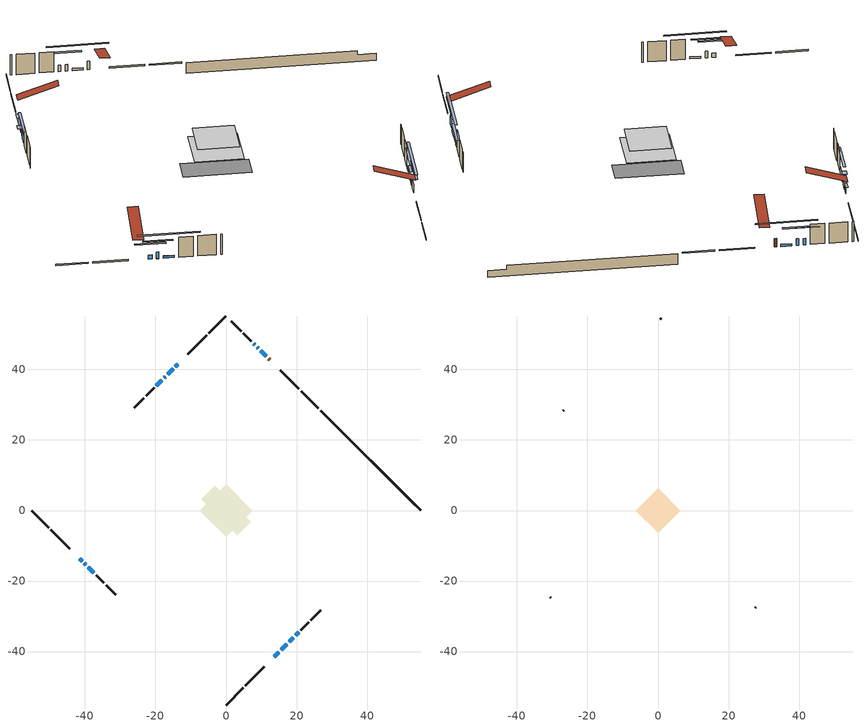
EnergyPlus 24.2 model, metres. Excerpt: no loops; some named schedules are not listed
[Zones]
conditioned space
 floor adiabatic (AdiabaticFloorConstruction): -7.39,0 0,7.39 7.39,0 0,-7.39 z3.35
 floor foundation (Slab1 construction): -7.07,3.23 -3.23,7.07 7.07,-3.23 3.23,-7.07 z-1.65
 wall outside (RimJoist1 construction): 0,-55.16 4.85,-50.31 / -55.16,0 -50.31,-4.85 / 0,55.16 -4.85,50.31 / 26.2,28.96 21.35,33.81 z0.91:1.21
 wall outside (RimJoist2 construction): 5.51,-49.65 10.81,-44.34 / -49.65,-5.51 -44.34,-10.81 / -5.51,49.65 -10.81,44.34 / 20.69,34.46 15.39,39.77 z0.91:1.21
 wall outside (AdiabaticWallConstruction 1): 12.46,42.7 12.14,43.02 z0.91:2.94
 wall outside (AdiabaticWallConstruction): -13.74,41.42 -14.34,40.82 / 17.93,-37.23 19.12,-36.04 z0.91:2.21; 13.74,-41.42 15,-40.16 z0.91:2.94; -41.42,-13.74 -40.82,-14.34 z0.91:1.93; -40.17,-14.99 -39.79,-15.37 / 9.21,45.95 8.83,46.32 z0.91:2.51; 11.48,43.67 9.87,45.29 / 15.66,-39.5 17.27,-37.88 / -39.13,-16.03 -37.51,-17.64 / 19.77,-35.39 20.58,-34.58 z0.91:1.44; -14.99,40.17 -16.54,38.62 z0.91:2.23; -17.19,37.96 -17.57,37.58 z0.91:2.44; 8.18,46.98 7.8,47.36 z0.91:2.46; -18.23,36.93 -19.76,35.4 z0.91:2.54
 wall outside (Wall1 construction): 21.24,-33.92 23.44,-31.72 / -36.86,-18.3 -34.66,-20.5 / -20.41,34.75 -22.61,32.55 / 7.14,48.01 4.94,50.21 z0.91:5.79
 wall outside (Wall2 construction): 24.09,-31.06 26.87,-28.29 / -34,-21.16 -31.23,-23.93 / -23.27,31.89 -26.04,29.12 / 4.29,50.87 1.51,53.64 z0.91:5.79
 wall foundation (FoundationWall1 construction): 26.86,28.3,-1.65 26.86,28.3,0.91 52.33,2.83,0.91 52.33,2.83,0 55.16,0,0 55.16,0,-1.65
 window (WindowConstruction): -13.74,41.41 -14.34,40.82 z0.91:2.21
 window (WindowConstruction 7): 13.74,-41.41 15,-40.16 z0.91:2.94
 window (WindowConstruction 8): -41.41,-13.74 -40.82,-14.34 z0.91:1.92
 window (WindowConstruction 9): -40.16,-14.99 -39.79,-15.37 z0.91:2.51
 window (WindowConstruction 11): 11.48,43.67 9.87,45.29 z0.91:1.44
 window (WindowConstruction 12): 15.66,-39.5 17.27,-37.89 z0.91:1.44
 window (WindowConstruction 13): -39.13,-16.03 -37.51,-17.64 z0.91:1.44
 window (WindowConstruction 1): -14.99,40.16 -16.54,38.62 z0.91:2.23
 window (WindowConstruction 2): 17.93,-37.23 19.12,-36.04 z0.91:2.21
 window (WindowConstruction 10): -17.2,37.96 -17.57,37.59 z0.91:2.43
 window (WindowConstruction 3): 9.21,45.95 8.83,46.32 z0.91:2.51
 window (WindowConstruction 4): 8.18,46.98 7.8,47.36 z0.91:2.46
 window (WindowConstruction 5): -18.23,36.93 -19.76,35.4 z0.91:2.53
 window (WindowConstruction 6): 19.77,-35.39 20.58,-34.58 z0.91:1.44
 door (Door): 12.46,42.7 12.14,43.02 z0.91:2.94
 ceiling adiabatic (AdiabaticFloorConstruction): 0,-7.39 7.39,0 0,7.39 -7.39,0 z3.35
attic - vented
 floor to conditioned space (Floor1 construction Reversed): -6.3,0 0,6.3 6.3,0 0,-6.3 z5.79
 wall outside (Wall3 construction): 27.52,-27.64 27.72,-27.43 / -30.57,-24.59 -30.37,-24.79 / -26.7,28.46 -26.9,28.26 / 0.86,54.3 0.66,54.5 z0.91:5.79
 roof outside (Roof1 construction): 13.09,-42.07,5.79 6.95,-35.94,8.68 5.34,-37.55,8.68 11.47,-43.69,5.79; -42.07,-13.09,5.79 -35.94,-6.95,8.68 -37.55,-5.34,8.68 -43.69,-11.47,5.79; -13.09,42.07,5.79 -6.95,35.94,8.68 -5.34,37.55,8.68 -11.47,43.69,5.79; 13.12,42.04,5.79 6.98,35.91,8.68 8.6,34.29,8.68 14.73,40.43,5.79
shading: -14.66,40.5 -13.42,41.74 -13.74,42.07 -14.99,40.82 z2.67; 17.05,-38.11 11.69,-43.46 12.02,-43.79 17.37,-38.43 z5.84; -38.77,-16.39 -43.46,-11.69 -43.79,-12.02 -39.1,-16.71 z4.82; -37.74,-17.42 -42.21,-12.94 -42.54,-13.27 -38.06,-17.75 z5.41; 6.01,49.15 15.34,39.81 15.67,40.14 6.33,49.48 z6.9; 21.13,-34.03 11.8,-43.36 12.12,-43.69 21.46,-34.35 z6.9; -33.65,-21.5 -42.99,-12.17 -43.32,-12.49 -33.98,-21.83 z6.9; -16.86,38.29 -14.67,40.49 -14.99,40.82 -17.19,38.62 z2.69; 19.44,-35.72 17.6,-37.55 17.93,-37.88 19.77,-36.04 z2.67; -17.9,37.26 -16.87,38.29 -17.51,38.93 -18.54,37.9 z2.89; 6.78,48.37 11.26,43.9 11.59,44.22 7.11,48.7 z5.41; 5.75,49.41 10.23,44.93 10.55,45.26 6.08,49.73 z5.36; -21.81,33.35 -16.18,38.98 -16.51,39.3 -22.13,33.68 z5.43; 22.63,-32.53 17.72,-37.44 18.05,-37.76 22.96,-32.85 z4.34
[Building]
Building 1: Terrain=Suburbs
[Site:Location]
Montreal Intl AP_QC: Latitude {deg}=45.47; Longitude {deg}=-73.74; Time Zone {hr}=-5; Elevation {m}=36; Keep Site Location Information=Yes
[Site:GroundTemperature:Shallow]
2.07863, -0.316383, -0.508184, 0.628371, 5.19101, 9.73239, 13.6695, 16.1636, 16.3755, 14.347, 10.5102, 6.10817
[Site:WaterMainsTemperature]
Calculation Method=Schedule; Temperature Schedule=mains temperature schedule
[Material] Roughness=Rough; Thermal Absorptance=0.9
Name | Thickness {m} | Conductivity {W/m-K} | Density {kg/m3} | Specific Heat {J/kg-K} | Solar Absorptance | Visible Absorptance
asphalt or fiberglass shingles | 0.00635 | 0.162714 | 1121.4 | 1465.45 | 0.4 | 0.4
ceiling loosefill ins | 0.254 | 0.0480833 | 16.02 | 1046.75 | 0.7 | 0.7
ceiling stud and cavity | 0.1397 | 0.0932282 | 65.682 | 1177.47 | 0.7 | 0.7
concrete 4.0 in. | 0.1016 | 1.803125 | 2242.8 | 837.4 | 0.7 | 0.7
concrete 8.0 in. | 0.2032 | 1.803125 | 2242.8 | 837.4 | 0.7 | 0.7
door material | 0.04445 | 0.0451087 | 512.64 | 1214.23 | 0.7 | 0.7
exterior vertical ins | 0.0460229 | 0.029427 | 32.04 | 1214.23 | 0.7 | 0.7
floor covering | 0.0127 | 0.0433444 | 54.468 | 1339.84 | 0.6 | 0.6
floor rigid ins; wall rigid ins 1 | 0.512978 | 0.029427 | 32.04 | 1214.23 | 0.7 | 0.7
floor stud and cavity | 0.1397 | 1.75129 | 37.0049 | 1207.88 | 0.7 | 0.7
furniture material conditioned space 1 | 0.1524 | 0.115458 | 640.8 | 1214.23 | 0.6 | 0.6
gypsum board | 0.0127 | 0.160291 | 801 | 837.4 | 0.6 | 0.6
gypsum board 1 | 0.0127 | 0.160291 | 801 | 837.4 | 0.7 | 0.7
osb sheathing 0.5 in. | 0.0127 | 0.115458 | 512.64 | 1214.23 | 0.7 | 0.7
osb sheathing 0.75 in. | 0.01905 | 0.115458 | 512.64 | 1214.23 | 0.7 | 0.7
osb sheathing 2.0 in. | 0.0508 | 0.115458 | 512.64 | 1214.23 | 0.7 | 0.7
rim joist rigid ins; wall rigid ins | 0.051816 | 0.029427 | 32.04 | 1214.23 | 0.7 | 0.7
rim joist stud and cavity | 0.0508 | 0.0346513 | 125.044 | 1163.47 | 0.6 | 0.6
rim joist stud and cavity 1 | 0.0508 | 0.0344445 | 125.044 | 1163.47 | 0.6 | 0.6
slab rigid ins | 0.0224348 | 0.029427 | 32.04 | 1214.23 | 0.7 | 0.7
wall stud and cavity | 0.1397 | 0.170256 | 139.0536 | 1170.24 | 0.7 | 0.7
wall stud and cavity 1 | 0.1397 | 0.165635 | 139.0536 | 1170.24 | 0.7 | 0.7
wall stud and cavity 2 | 0.0889 | 6.1454 | 50.32683 | 1063.81 | 0.6 | 0.6
wall stud and cavity 3 | 0.0889 | 0.380278 | 52.3479 | 1209.89 | 0.7 | 0.7
wall stud and cavity 4 | 0.0889 | 0.391764 | 83.0341 | 1211.67 | 0.7 | 0.7
wood siding | 0.0254 | 0.102417 | 544.68 | 1172.36 | 0.4 | 0.4
wood siding 1 | 0.00254 | 0.102417 | 544.68 | 1172.36 | 0.4 | 0.4
wood siding 2; wood siding 3; wood siding 4 | 0.0254 | 0.102417 | 544.68 | 1172.36 | 0.7 | 0.7
[WindowMaterial:SimpleGlazingSystem]
Name | U-Factor {W/m2-K} | Solar Heat Gain Coefficient
WindowMaterial | 2.95597 | 0.57
WindowMaterial 1 | 2.9077 | 0.64
WindowMaterial 2 | 2.99571 | 0.52
WindowMaterial 3 | 2.99685 | 0.52
WindowMaterial 4 | 2.89748 | 0.65
WindowMaterial 5 | 3.00253 | 0.5
WindowMaterial 6 | 2.89578 | 0.66
WindowMaterial 7 | 2.96619 | 0.55
WindowMaterial 8 | 2.71749 | 0.41
WindowMaterial 9 | 2.66866 | 0.5
[Construction]
AdiabaticFloorConstruction: floor stud and cavity, floor rigid ins, osb sheathing 0.75 in., floor covering
AdiabaticWallConstruction: wood siding 3, wall rigid ins 1, wall stud and cavity 3, gypsum board
AdiabaticWallConstruction 1: wood siding 4, wall rigid ins 1, wall stud and cavity 3, gypsum board
Door: door material
Floor1 construction Reversed: gypsum board, ceiling stud and cavity, ceiling loosefill ins
FoundationWall1 construction: concrete 8.0 in., gypsum board 1
furniture construction conditioned space 1: furniture material conditioned space 1
PartitionWallConstruction: gypsum board, wall stud and cavity 4, gypsum board
RimJoist1 construction: wood siding 2, rim joist rigid ins, osb sheathing 2.0 in., rim joist stud and cavity
RimJoist2 construction: wood siding 2, rim joist rigid ins, osb sheathing 2.0 in., rim joist stud and cavity 1
Roof1 construction: asphalt or fiberglass shingles
Slab1 construction: slab rigid ins, concrete 4.0 in.
Wall1 construction: wood siding, wall rigid ins, osb sheathing 0.5 in., wall stud and cavity, gypsum board
Wall2 construction: wood siding, wall rigid ins, osb sheathing 0.5 in., wall stud and cavity 1, gypsum board
Wall3 construction: wood siding 1, wall stud and cavity 2
WindowConstruction; WindowConstruction 2: WindowMaterial
WindowConstruction 1: WindowMaterial 1
WindowConstruction 10: WindowMaterial 8
WindowConstruction 11; WindowConstruction 12; WindowConstruction 13: WindowMaterial 9
WindowConstruction 3; WindowConstruction 9: WindowMaterial 2
WindowConstruction 4: WindowMaterial 3
WindowConstruction 5: WindowMaterial 4
WindowConstruction 6: WindowMaterial 5
WindowConstruction 7: WindowMaterial 6
WindowConstruction 8: WindowMaterial 7
[Zone] Multiplier=1; Part of Total Floor Area=Yes
Name | Volume {m3}
attic - vented | 37.2185
conditioned space | 495.6
[Space]
Name | Zone | Volume {m3}
attic - vented 1 | attic - vented | 37.2185
conditioned space 1 | conditioned space | 495.6
[ZoneInfiltration:EffectiveLeakageArea]
infil attic - vented 1: Zone or Space=attic - vented 1; Schedule=Always On Discrete; Effective Air Leakage Area {cm2}=3172; Stack Coefficient=0.000540172; Wind Coefficient=1.57031e-05
[ZoneMixing]
whole house fan mix: Zone or Space=attic - vented; Schedule=Always On Continuous; Design Flow Rate Calculation Method=Flow/Zone; Design Flow Rate {m3/s}=0; Source Zone or Space=conditioned space
[SurfaceProperty:ExposedFoundationPerimeter]
Slab1: Exposed Perimeter Calculation Method=TotalExposedPerimeter; Total Exposed Perimeter {m}=40.021
[InternalMass] Zone or ZoneList=conditioned space; Space or SpaceList=conditioned space 1
Name | Construction | Surface Area {m2}
furniture mass conditioned space 1 | furniture construction conditioned space 1 | 75.36
partition wall mass | PartitionWallConstruction | 188.4
[Lights]
interior lighting: Zone or ZoneList or Space or SpaceList=conditioned space 1; Schedule=interior lighting schedule; Design Level Calculation Method=LightingLevel; Lighting Level {W}=343.2; Return Air Fraction=0; Fraction Radiant=0.6; Fraction Visible=0.2; Fraction Replaceable=1
[People]
occupants: Zone or ZoneList or Space or SpaceList=conditioned space 1; Number of People Schedule=occupants schedule; Number of People Calculation Method=People; Number of People=3; Fraction Radiant=0.314171; Sensible Heat Fraction=0.56303; Activity Level Schedule=occupants activity schedule; Carbon Dioxide Generation Rate {m3/s-W}=0; Enable ASHRAE 55 Comfort Warnings=No; Mean Radiant Temperature Calculation Type=EnclosureAveraged
[ElectricEquipment] Zone or ZoneList or Space or SpaceList=conditioned space 1; Design Level Calculation Method=EquipmentLevel
Name | Schedule | Design Level {W} | Fraction Latent | Fraction Radiant | Fraction Lost
clothes dryer | clothes dryer schedule | 140.772 | 0.015 | 0.081 | 0.85
clothes washer | clothes washer schedule | 32.1985 | 0.03 | 0.162 | 0.7
cooking range | cooking range schedule | 215.147 | 0.08 | 0.432 | 0.2
dishwasher | dishwasher schedule | 66.8632 | 0.3 | 0.18 | 0.4
fridge | fridge schedule | 72.9452 | 0 | 0.6 | 0
mech vent bath fan 0 | mech vent bath fan 0 schedule | 50.2 | 0 | 0 | 1
mech vent bath fan 1 | mech vent bath fan 1 schedule | 50.2 | 0 | 0 | 1
mech vent house fan | mech vent house fan schedule | 0 | 0 | 0 | 1
mech vent house fan cfis | mech vent house fan cfis schedule | 0 | 0 | 0 | 0
mech vent range fan 0 | mech vent range fan 0 schedule | 57 | 0 | 0 | 1
misc plug loads | misc plug loads schedule | 494.7 | 0.045 | 0.513 | 0.1
whole house fan | Always On Discrete | 0 | 0 | 0 | 1
[OtherEquipment] Zone or ZoneList or Space or SpaceList=conditioned space 1; Design Level Calculation Method=EquipmentLevel
Name | Fuel Type | Schedule | Design Level {W} | Fraction Latent | Fraction Radiant | Fraction Lost
clothes dryer 1 | Electricity | clothes dryer schedule | 0 | 0.015 | 0.081 | 0.85
cooking range 1 | Electricity | cooking range schedule | 0 | 0.08 | 0.432 | 0.2
general water use latent | None | general water use schedule | 62.594 | 1 | 0 | 0
general water use sensible | None | general water use schedule | -61.6891 | 0 | 0.6 | 0
mech vent house fan latent load | None | Always On Discrete | 0 | 1 | 0 | 0
mech vent house fan sensible load | None | Always On Discrete | 0 | 0 | 0 | 0
water heater energy adjustment1 | Electricity | Always On Discrete | 0.01 | 0 | 0 | 1
[ZoneInfiltration:DesignFlowRate] Zone or ZoneList or Space or SpaceList=conditioned space 1; Schedule=Always On Discrete; Design Flow Rate Calculation Method=Flow/Zone; Design Flow Rate {m3/s}=0
infil flow; natural vent flow; whole house fan flow
[Foundation:Kiva]
Foundation Kiva 1: Initial Indoor Air Temperature {C}=18; Wall Height Above Grade {m}=0.910011; Wall Depth Below Slab {m}=0.2032; Custom Block Material Name 1=exterior vertical ins; Custom Block Depth 1 {m}=2.56002; Custom Block X Position 1 {m}=0.2159; Custom Block Z Position 1 {m}=0
[Foundation:Kiva:Settings]
Soil Conductivity {W/m-K}=0.849921; Soil Density {kg/m3}=1842.3; Soil Specific Heat {J/kg-K}=418.7; Ground Solar Absorptivity=0.9; Ground Thermal Absorptivity=0.9; Ground Surface Roughness {m}=0.03; Far-Field Width {m}=40; Deep-Ground Boundary Condition=ZeroFlux; Deep-Ground Depth {m}=40; Minimum Cell Dimension {m}=0.2; Maximum Cell Growth Coefficient=3; Simulation Timestep=Timestep
[Exterior:Lights]
exterior lighting: Schedule=exterior lighting schedule; Design Level {W}=75.6
[Schedule:Constant]
Name | Hourly Value
Always On Continuous; mech vent house fan schedule; mech vent house fan cfis schedule; Always On Discrete | 1
occupants activity schedule | 117.228
fridge schedule | 0
[Schedule:Week:Daily]
interior lighting schedule Week Rule - Jan1-Jan27: interior lighting schedule day, interior lighting schedule day, interior lighting schedule day, interior lighting schedule day, interior lighting schedule day, interior lighting schedule day, interior lighting schedule day, interior lighting schedule default day, interior lighting schedule default day, interior lighting schedule default day, interior lighting schedule default day, interior lighting schedule default day
interior lighting schedule Week Rule - Jan28-Feb3: interior lighting schedule day, interior lighting schedule day, interior lighting schedule day, interior lighting schedule day, interior lighting schedule day 1, interior lighting schedule day 1, interior lighting schedule day 1, interior lighting schedule default day, interior lighting schedule default day, interior lighting schedule default day, interior lighting schedule default day, interior lighting schedule default day
interior lighting schedule Week Rule - Feb4-Feb24: interior lighting schedule day 1, interior lighting schedule day 1, interior lighting schedule day 1, interior lighting schedule day 1, interior lighting schedule day 1, interior lighting schedule day 1, interior lighting schedule day 1, interior lighting schedule default day, interior lighting schedule default day, interior lighting schedule default day, interior lighting schedule default day, interior lighting schedule default day
interior lighting schedule Week Rule - Feb25-Mar3: interior lighting schedule day 1, interior lighting schedule day 1, interior lighting schedule day 1, interior lighting schedule day 1, interior lighting schedule day 2, interior lighting schedule day 2, interior lighting schedule day 2, interior lighting schedule default day, interior lighting schedule default day, interior lighting schedule default day, interior lighting schedule default day, interior lighting schedule default day
interior lighting schedule Week Rule - Mar4-Mar31: interior lighting schedule day 2, interior lighting schedule day 2, interior lighting schedule day 2, interior lighting schedule day 2, interior lighting schedule day 2, interior lighting schedule day 2, interior lighting schedule day 2, interior lighting schedule default day, interior lighting schedule default day, interior lighting schedule default day, interior lighting schedule default day, interior lighting schedule default day
interior lighting schedule Week Rule - Apr1-Apr28: interior lighting schedule day 3, interior lighting schedule day 3, interior lighting schedule day 3, interior lighting schedule day 3, interior lighting schedule day 3, interior lighting schedule day 3, interior lighting schedule day 3, interior lighting schedule default day, interior lighting schedule default day, interior lighting schedule default day, interior lighting schedule default day, interior lighting schedule default day
interior lighting schedule Week Rule - Apr29-May5: interior lighting schedule day 3, interior lighting schedule day 3, interior lighting schedule day 4, interior lighting schedule day 4, interior lighting schedule day 4, interior lighting schedule day 4, interior lighting schedule day 4, interior lighting schedule default day, interior lighting schedule default day, interior lighting schedule default day, interior lighting schedule default day, interior lighting schedule default day
interior lighting schedule Week Rule - May6-May26: interior lighting schedule day 4, interior lighting schedule day 4, interior lighting schedule day 4, interior lighting schedule day 4, interior lighting schedule day 4, interior lighting schedule day 4, interior lighting schedule day 4, interior lighting schedule default day, interior lighting schedule default day, interior lighting schedule default day, interior lighting schedule default day, interior lighting schedule default day
interior lighting schedule Week Rule - May27-Jun2: interior lighting schedule day 4, interior lighting schedule day 4, interior lighting schedule day 4, interior lighting schedule day 4, interior lighting schedule day 4, interior lighting schedule day 5, interior lighting schedule day 5, interior lighting schedule default day, interior lighting schedule default day, interior lighting schedule default day, interior lighting schedule default day, interior lighting schedule default day
interior lighting schedule Week Rule - Jun3-Jun30: interior lighting schedule day 5, interior lighting schedule day 5, interior lighting schedule day 5, interior lighting schedule day 5, interior lighting schedule day 5, interior lighting schedule day 5, interior lighting schedule day 5, interior lighting schedule default day, interior lighting schedule default day, interior lighting schedule default day, interior lighting schedule default day, interior lighting schedule default day
interior lighting schedule Week Rule - Jul1-Jul28: interior lighting schedule day 6, interior lighting schedule day 6, interior lighting schedule day 6, interior lighting schedule day 6, interior lighting schedule day 6, interior lighting schedule day 6, interior lighting schedule day 6, interior lighting schedule default day, interior lighting schedule default day, interior lighting schedule default day, interior lighting schedule default day, interior lighting schedule default day
interior lighting schedule Week Rule - Jul29-Aug4: interior lighting schedule day 6, interior lighting schedule day 6, interior lighting schedule day 6, interior lighting schedule day 7, interior lighting schedule day 7, interior lighting schedule day 7, interior lighting schedule day 7, interior lighting schedule default day, interior lighting schedule default day, interior lighting schedule default day, interior lighting schedule default day, interior lighting schedule default day
interior lighting schedule Week Rule - Aug5-Aug25: interior lighting schedule day 7, interior lighting schedule day 7, interior lighting schedule day 7, interior lighting schedule day 7, interior lighting schedule day 7, interior lighting schedule day 7, interior lighting schedule day 7, interior lighting schedule default day, interior lighting schedule default day, interior lighting schedule default day, interior lighting schedule default day, interior lighting schedule default day
interior lighting schedule Week Rule - Aug26-Sep1: interior lighting schedule day 7, interior lighting schedule day 7, interior lighting schedule day 7, interior lighting schedule day 7, interior lighting schedule day 7, interior lighting schedule day 7, interior lighting schedule day 8, interior lighting schedule default day, interior lighting schedule default day, interior lighting schedule default day, interior lighting schedule default day, interior lighting schedule default day
interior lighting schedule Week Rule - Sep2-Sep29: interior lighting schedule day 8, interior lighting schedule day 8, interior lighting schedule day 8, interior lighting schedule day 8, interior lighting schedule day 8, interior lighting schedule day 8, interior lighting schedule day 8, interior lighting schedule default day, interior lighting schedule default day, interior lighting schedule default day, interior lighting schedule default day, interior lighting schedule default day
interior lighting schedule Week Rule - Sep30-Oct6: interior lighting schedule day 8, interior lighting schedule day 9, interior lighting schedule day 9, interior lighting schedule day 9, interior lighting schedule day 9, interior lighting schedule day 9, interior lighting schedule day 9, interior lighting schedule default day, interior lighting schedule default day, interior lighting schedule default day, interior lighting schedule default day, interior lighting schedule default day
interior lighting schedule Week Rule - Oct7-Oct27: interior lighting schedule day 9, interior lighting schedule day 9, interior lighting schedule day 9, interior lighting schedule day 9, interior lighting schedule day 9, interior lighting schedule day 9, interior lighting schedule day 9, interior lighting schedule default day, interior lighting schedule default day, interior lighting schedule default day, interior lighting schedule default day, interior lighting schedule default day
interior lighting schedule Week Rule - Oct28-Nov3: interior lighting schedule day 9, interior lighting schedule day 9, interior lighting schedule day 9, interior lighting schedule day 9, interior lighting schedule day 10, interior lighting schedule day 10, interior lighting schedule day 10, interior lighting schedule default day, interior lighting schedule default day, interior lighting schedule default day, interior lighting schedule default day, interior lighting schedule default day
interior lighting schedule Week Rule - Nov4-Nov24: interior lighting schedule day 10, interior lighting schedule day 10, interior lighting schedule day 10, interior lighting schedule day 10, interior lighting schedule day 10, interior lighting schedule day 10, interior lighting schedule day 10, interior lighting schedule default day, interior lighting schedule default day, interior lighting schedule default day, interior lighting schedule default day, interior lighting schedule default day
interior lighting schedule Week Rule - Nov25-Dec1: interior lighting schedule day 10, interior lighting schedule day 10, interior lighting schedule day 10, interior lighting schedule day 10, interior lighting schedule day 10, interior lighting schedule day 10, interior lighting schedule day 11, interior lighting schedule default day, interior lighting schedule default day, interior lighting schedule default day, interior lighting schedule default day, interior lighting schedule default day
interior lighting schedule Week Rule - Dec2-Dec31: interior lighting schedule day 11, interior lighting schedule day 11, interior lighting schedule day 11, interior lighting schedule day 11, interior lighting schedule day 11, interior lighting schedule day 11, interior lighting schedule day 11, interior lighting schedule default day, interior lighting schedule default day, interior lighting schedule default day, interior lighting schedule default day, interior lighting schedule default day
occupants schedule Week Rule - Jan1-Dec31: occupants schedule day, occupants schedule day, occupants schedule day, occupants schedule day, occupants schedule day, occupants schedule day, occupants schedule day, occupants schedule default day, occupants schedule default day, occupants schedule default day, occupants schedule default day, occupants schedule default day
clothes dryer schedule Week Rule - Jan1-Dec31: clothes dryer schedule day, clothes dryer schedule day, clothes dryer schedule day, clothes dryer schedule day, clothes dryer schedule day, clothes dryer schedule day, clothes dryer schedule day, clothes dryer schedule default day, clothes dryer schedule default day, clothes dryer schedule default day, clothes dryer schedule default day, clothes dryer schedule default day
clothes washer schedule Week Rule - Jan1-Dec31: clothes washer schedule day, clothes washer schedule day, clothes washer schedule day, clothes washer schedule day, clothes washer schedule day, clothes washer schedule day, clothes washer schedule day, clothes washer schedule default day, clothes washer schedule default day, clothes washer schedule default day, clothes washer schedule default day, clothes washer schedule default day
cooking range schedule Week Rule - Jan1-Dec31: cooking range schedule day, cooking range schedule day, cooking range schedule day, cooking range schedule day, cooking range schedule day, cooking range schedule day, cooking range schedule day, cooking range schedule default day, cooking range schedule default day, cooking range schedule default day, cooking range schedule default day, cooking range schedule default day
dishwasher schedule Week Rule - Jan1-Dec31: dishwasher schedule day, dishwasher schedule day, dishwasher schedule day, dishwasher schedule day, dishwasher schedule day, dishwasher schedule day, dishwasher schedule day, dishwasher schedule default day, dishwasher schedule default day, dishwasher schedule default day, dishwasher schedule default day, dishwasher schedule default day
mech vent bath fan 0 schedule Week Rule - Jan1-Dec31: mech vent bath fan 0 schedule day, mech vent bath fan 0 schedule day, mech vent bath fan 0 schedule day, mech vent bath fan 0 schedule day, mech vent bath fan 0 schedule day, mech vent bath fan 0 schedule day, mech vent bath fan 0 schedule day, mech vent bath fan 0 schedule default day, mech vent bath fan 0 schedule default day, mech vent bath fan 0 schedule default day, mech vent bath fan 0 schedule default day, mech vent bath fan 0 schedule default day
mech vent bath fan 1 schedule Week Rule - Jan1-Dec31: mech vent bath fan 1 schedule day, mech vent bath fan 1 schedule day, mech vent bath fan 1 schedule day, mech vent bath fan 1 schedule day, mech vent bath fan 1 schedule day, mech vent bath fan 1 schedule day, mech vent bath fan 1 schedule day, mech vent bath fan 1 schedule default day, mech vent bath fan 1 schedule default day, mech vent bath fan 1 schedule default day, mech vent bath fan 1 schedule default day, mech vent bath fan 1 schedule default day
mech vent range fan 0 schedule Week Rule - Jan1-Dec31: mech vent range fan 0 schedule day, mech vent range fan 0 schedule day, mech vent range fan 0 schedule day, mech vent range fan 0 schedule day, mech vent range fan 0 schedule day, mech vent range fan 0 schedule day, mech vent range fan 0 schedule day, mech vent range fan 0 schedule default day, mech vent range fan 0 schedule default day, mech vent range fan 0 schedule default day, mech vent range fan 0 schedule default day, mech vent range fan 0 schedule default day
misc plug loads schedule Week Rule - Jan1-Dec31: misc plug loads schedule day, misc plug loads schedule day, misc plug loads schedule day, misc plug loads schedule day, misc plug loads schedule day, misc plug loads schedule day, misc plug loads schedule day, misc plug loads schedule default day, misc plug loads schedule default day, misc plug loads schedule default day, misc plug loads schedule default day, misc plug loads schedule default day
general water use schedule Week Rule - Jan1-Dec31: general water use schedule day, general water use schedule day, general water use schedule day, general water use schedule day, general water use schedule day, general water use schedule day, general water use schedule day, general water use schedule default day, general water use schedule default day, general water use schedule default day, general water use schedule default day, general water use schedule default day
exterior lighting schedule Week Rule - Jan1-Jan27: exterior lighting schedule day, exterior lighting schedule day, exterior lighting schedule day, exterior lighting schedule day, exterior lighting schedule day, exterior lighting schedule day, exterior lighting schedule day, exterior lighting schedule default day, exterior lighting schedule default day, exterior lighting schedule default day, exterior lighting schedule default day, exterior lighting schedule default day
exterior lighting schedule Week Rule - Jan28-Feb3: exterior lighting schedule day, exterior lighting schedule day, exterior lighting schedule day, exterior lighting schedule day, exterior lighting schedule day 1, exterior lighting schedule day 1, exterior lighting schedule day 1, exterior lighting schedule default day, exterior lighting schedule default day, exterior lighting schedule default day, exterior lighting schedule default day, exterior lighting schedule default day
exterior lighting schedule Week Rule - Feb4-Feb24: exterior lighting schedule day 1, exterior lighting schedule day 1, exterior lighting schedule day 1, exterior lighting schedule day 1, exterior lighting schedule day 1, exterior lighting schedule day 1, exterior lighting schedule day 1, exterior lighting schedule default day, exterior lighting schedule default day, exterior lighting schedule default day, exterior lighting schedule default day, exterior lighting schedule default day
exterior lighting schedule Week Rule - Feb25-Mar3: exterior lighting schedule day 1, exterior lighting schedule day 1, exterior lighting schedule day 1, exterior lighting schedule day 1, exterior lighting schedule day 2, exterior lighting schedule day 2, exterior lighting schedule day 2, exterior lighting schedule default day, exterior lighting schedule default day, exterior lighting schedule default day, exterior lighting schedule default day, exterior lighting schedule default day
exterior lighting schedule Week Rule - Mar4-Mar31: exterior lighting schedule day 2, exterior lighting schedule day 2, exterior lighting schedule day 2, exterior lighting schedule day 2, exterior lighting schedule day 2, exterior lighting schedule day 2, exterior lighting schedule day 2, exterior lighting schedule default day, exterior lighting schedule default day, exterior lighting schedule default day, exterior lighting schedule default day, exterior lighting schedule default day
exterior lighting schedule Week Rule - Apr1-Apr28: exterior lighting schedule day 3, exterior lighting schedule day 3, exterior lighting schedule day 3, exterior lighting schedule day 3, exterior lighting schedule day 3, exterior lighting schedule day 3, exterior lighting schedule day 3, exterior lighting schedule default day, exterior lighting schedule default day, exterior lighting schedule default day, exterior lighting schedule default day, exterior lighting schedule default day
exterior lighting schedule Week Rule - Apr29-May5: exterior lighting schedule day 3, exterior lighting schedule day 3, exterior lighting schedule day 4, exterior lighting schedule day 4, exterior lighting schedule day 4, exterior lighting schedule day 4, exterior lighting schedule day 4, exterior lighting schedule default day, exterior lighting schedule default day, exterior lighting schedule default day, exterior lighting schedule default day, exterior lighting schedule default day
exterior lighting schedule Week Rule - May6-May26: exterior lighting schedule day 4, exterior lighting schedule day 4, exterior lighting schedule day 4, exterior lighting schedule day 4, exterior lighting schedule day 4, exterior lighting schedule day 4, exterior lighting schedule day 4, exterior lighting schedule default day, exterior lighting schedule default day, exterior lighting schedule default day, exterior lighting schedule default day, exterior lighting schedule default day
exterior lighting schedule Week Rule - May27-Jun2: exterior lighting schedule day 4, exterior lighting schedule day 4, exterior lighting schedule day 4, exterior lighting schedule day 4, exterior lighting schedule day 4, exterior lighting schedule day 5, exterior lighting schedule day 5, exterior lighting schedule default day, exterior lighting schedule default day, exterior lighting schedule default day, exterior lighting schedule default day, exterior lighting schedule default day
exterior lighting schedule Week Rule - Jun3-Jun30: exterior lighting schedule day 5, exterior lighting schedule day 5, exterior lighting schedule day 5, exterior lighting schedule day 5, exterior lighting schedule day 5, exterior lighting schedule day 5, exterior lighting schedule day 5, exterior lighting schedule default day, exterior lighting schedule default day, exterior lighting schedule default day, exterior lighting schedule default day, exterior lighting schedule default day
exterior lighting schedule Week Rule - Jul1-Jul28: exterior lighting schedule day 6, exterior lighting schedule day 6, exterior lighting schedule day 6, exterior lighting schedule day 6, exterior lighting schedule day 6, exterior lighting schedule day 6, exterior lighting schedule day 6, exterior lighting schedule default day, exterior lighting schedule default day, exterior lighting schedule default day, exterior lighting schedule default day, exterior lighting schedule default day
exterior lighting schedule Week Rule - Jul29-Aug4: exterior lighting schedule day 6, exterior lighting schedule day 6, exterior lighting schedule day 6, exterior lighting schedule day 7, exterior lighting schedule day 7, exterior lighting schedule day 7, exterior lighting schedule day 7, exterior lighting schedule default day, exterior lighting schedule default day, exterior lighting schedule default day, exterior lighting schedule default day, exterior lighting schedule default day
exterior lighting schedule Week Rule - Aug5-Aug25: exterior lighting schedule day 7, exterior lighting schedule day 7, exterior lighting schedule day 7, exterior lighting schedule day 7, exterior lighting schedule day 7, exterior lighting schedule day 7, exterior lighting schedule day 7, exterior lighting schedule default day, exterior lighting schedule default day, exterior lighting schedule default day, exterior lighting schedule default day, exterior lighting schedule default day
[Schedule:Year]
interior lighting schedule: interior lighting schedule Week Rule - Jan1-Jan27, 1, 1, 1, 27, interior lighting schedule Week Rule - Jan28-Feb3, 1, 28, 2, 3, interior lighting schedule Week Rule - Feb4-Feb24, 2, 4, 2, 24, interior lighting schedule Week Rule - Feb25-Mar3, 2, 25, 3, 3, interior lighting schedule Week Rule - Mar4-Mar31, 3, 4, 3, 31, interior lighting schedule Week Rule - Apr1-Apr28, 4, 1, 4, 28, interior lighting schedule Week Rule - Apr29-May5, 4, 29, 5, 5, interior lighting schedule Week Rule - May6-May26, 5, 6, 5, 26, interior lighting schedule Week Rule - May27-Jun2, 5, 27, 6, 2, interior lighting schedule Week Rule - Jun3-Jun30, 6, 3, 6, 30, interior lighting schedule Week Rule - Jul1-Jul28, 7, 1, 7, 28, interior lighting schedule Week Rule - Jul29-Aug4, 7, 29, 8, 4, interior lighting schedule Week Rule - Aug5-Aug25, 8, 5, 8, 25, interior lighting schedule Week Rule - Aug26-Sep1, 8, 26, 9, 1, interior lighting schedule Week Rule - Sep2-Sep29, 9, 2, 9, 29, interior lighting schedule Week Rule - Sep30-Oct6, 9, 30, 10, 6, interior lighting schedule Week Rule - Oct7-Oct27, 10, 7, 10, 27, interior lighting schedule Week Rule - Oct28-Nov3, 10, 28, 11, 3, interior lighting schedule Week Rule - Nov4-Nov24, 11, 4, 11, 24, interior lighting schedule Week Rule - Nov25-Dec1, 11, 25, 12, 1, interior lighting schedule Week Rule - Dec2-Dec31, 12, 2, 12, 31
occupants schedule: occupants schedule Week Rule - Jan1-Dec31, 1, 1, 12, 31
clothes dryer schedule: clothes dryer schedule Week Rule - Jan1-Dec31, 1, 1, 12, 31
clothes washer schedule: clothes washer schedule Week Rule - Jan1-Dec31, 1, 1, 12, 31
cooking range schedule: cooking range schedule Week Rule - Jan1-Dec31, 1, 1, 12, 31
dishwasher schedule: dishwasher schedule Week Rule - Jan1-Dec31, 1, 1, 12, 31
mech vent bath fan 0 schedule: mech vent bath fan 0 schedule Week Rule - Jan1-Dec31, 1, 1, 12, 31
mech vent bath fan 1 schedule: mech vent bath fan 1 schedule Week Rule - Jan1-Dec31, 1, 1, 12, 31
mech vent range fan 0 schedule: mech vent range fan 0 schedule Week Rule - Jan1-Dec31, 1, 1, 12, 31
misc plug loads schedule: misc plug loads schedule Week Rule - Jan1-Dec31, 1, 1, 12, 31
general water use schedule: general water use schedule Week Rule - Jan1-Dec31, 1, 1, 12, 31
exterior lighting schedule: exterior lighting schedule Week Rule - Jan1-Jan27, 1, 1, 1, 27, exterior lighting schedule Week Rule - Jan28-Feb3, 1, 28, 2, 3, exterior lighting schedule Week Rule - Feb4-Feb24, 2, 4, 2, 24, exterior lighting schedule Week Rule - Feb25-Mar3, 2, 25, 3, 3, exterior lighting schedule Week Rule - Mar4-Mar31, 3, 4, 3, 31, exterior lighting schedule Week Rule - Apr1-Apr28, 4, 1, 4, 28, exterior lighting schedule Week Rule - Apr29-May5, 4, 29, 5, 5, exterior lighting schedule Week Rule - May6-May26, 5, 6, 5, 26, exterior lighting schedule Week Rule - May27-Jun2, 5, 27, 6, 2, exterior lighting schedule Week Rule - Jun3-Jun30, 6, 3, 6, 30, exterior lighting schedule Week Rule - Jul1-Jul28, 7, 1, 7, 28, exterior lighting schedule Week Rule - Jul29-Aug4, 7, 29, 8, 4, exterior lighting schedule Week Rule - Aug5-Aug25, 8, 5, 8, 25, exterior lighting schedule Week Rule - Aug26-Sep1, 8, 26, 9, 1, exterior lighting schedule Week Rule - Sep2-Sep29, 9, 2, 9, 29, exterior lighting schedule Week Rule - Sep30-Oct6, 9, 30, 10, 6, exterior lighting schedule Week Rule - Oct7-Oct27, 10, 7, 10, 27, exterior lighting schedule Week Rule - Oct28-Nov3, 10, 28, 11, 3, exterior lighting schedule Week Rule - Nov4-Nov24, 11, 4, 11, 24, exterior lighting schedule Week Rule - Nov25-Dec1, 11, 25, 12, 1, exterior lighting schedule Week Rule - Dec2-Dec31, 12, 2, 12, 31
[Schedule:Compact]
mains temperature schedule: Through: 01/01, For: AllDays, Until: 24:00, 6.56833, Through: 01/02, For: AllDays, Until: 24:00, 6.48722, Through: 01/03, For: AllDays, Until: 24:00, 6.40722, Through: 01/04, For: AllDays, Until: 24:00, 6.32889, Through: 01/05, For: AllDays, Until: 24:00, 6.25167, Through: 01/06, For: AllDays, Until: 24:00, 6.17611, Through: 01/07, For: AllDays, Until: 24:00, 6.10222, Through: 01/08, For: AllDays, Until: 24:00, 6.02944, Through: 01/09, For: AllDays, Until: 24:00, 5.95833, Through: 01/10, For: AllDays, Until: 24:00, 5.88889, Through: 01/11, For: AllDays, Until: 24:00, 5.82056, Through: 01/12, For: AllDays, Until: 24:00, 5.75444, Through: 01/13, For: AllDays, Until: 24:00, 5.68944, Through: 01/14, For: AllDays, Until: 24:00, 5.62611, Through: 01/15, For: AllDays, Until: 24:00, 5.56444, Through: 01/16, For: AllDays, Until: 24:00, 5.50444, Through: 01/17, For: AllDays, Until: 24:00, 5.44611, Through: 01/18, For: AllDays, Until: 24:00, 5.38944, Through: 01/19, For: AllDays, Until: 24:00, 5.33389, Through: 01/20, For: AllDays, Until: 24:00, 5.28111, Through: 01/21, For: AllDays, Until: 24:00, 5.22944, Through: 01/22, For: AllDays, Until: 24:00, 5.17944, Through: 01/23, For: AllDays, Until: 24:00, 5.13111, Through: 01/24, For: AllDays, Until: 24:00, 5.085, Through: 01/25, For: AllDays, Until: 24:00, 5.04056, Through: 01/26, For: AllDays, Until: 24:00, 4.99778, Through: 01/27, For: AllDays, Until: 24:00, 4.95667, Through: 01/28, For: AllDays, Until: 24:00, 4.91778, Through: 01/29, For: AllDays, Until: 24:00, 4.88056, Through: 01/30, For: AllDays, Until: 24:00, 4.845, Through: 01/31, For: AllDays, Until: 24:00, 4.81167, Through: 02/01, For: AllDays, Until: 24:00, 4.77944, Through: 02/02, For: AllDays, Until: 24:00, 4.75, Through: 02/03, For: AllDays, Until: 24:00, 4.72167, Through: 02/04, For: AllDays, Until: 24:00, 4.69611, Through: 02/05, For: AllDays, Until: 24:00, 4.67167, Through: 02/06, For: AllDays, Until: 24:00, 4.64944, Through: 02/07, For: AllDays, Until: 24:00, 4.62889, Through: 02/08, For: AllDays, Until: 24:00, 4.61056, Through: 02/09, For: AllDays, Until: 24:00, 4.59389, Through: 02/10, For: AllDays, Until: 24:00, 4.57944, Through: 02/11, For: AllDays, Until: 24:00, 4.56667, Through: 02/12, For: AllDays, Until: 24:00, 4.55611, Through: 02/13, For: AllDays, Until: 24:00, 4.54722, Through: 02/14, For: AllDays, Until: 24:00, 4.54056, Through: 02/15, For: AllDays, Until: 24:00, 4.53556, Through: 02/16, For: AllDays, Until: 24:00, 4.53278, Through: 02/17, For: AllDays, Until: 24:00, 4.53167, Through: 02/18, For: AllDays, Until: 24:00, 4.53278, Through: 02/19, For: AllDays, Until: 24:00, 4.53556, Through: 02/20, For: AllDays, Until: 24:00, 4.54056, Through: 02/21, For: AllDays, Until: 24:00, 4.54722, Through: 02/22, For: AllDays, Until: 24:00, 4.55611, Through: 02/23, For: AllDays, Until: 24:00, 4.56667, Through: 02/24, For: AllDays, Until: 24:00, 4.57944, Through: 02/25, For: AllDays, Until: 24:00, 4.59389, Through: 02/26, For: AllDays, Until: 24:00, 4.61056, Through: 02/27, For: AllDays, Until: 24:00, 4.62889, Through: 02/28, For: AllDays, Until: 24:00, 4.64889, Through: 03/01, For: AllDays, Until: 24:00, 4.67111, Through: 03/02, For: AllDays, Until: 24:00, 4.69556, Through: 03/03, For: AllDays, Until: 24:00, 4.72167, Through: 03/04, For: AllDays, Until: 24:00, 4.74944, Through: 03/05, For: AllDays, Until: 24:00, 4.77944, Through: 03/06, For: AllDays, Until: 24:00, 4.81111, Through: 03/07, For: AllDays, Until: 24:00, 4.84444, Through: 03/08, For: AllDays, Until: 24:00, 4.88, Through: 03/09, For: AllDays, Until: 24:00, 4.91722, Through: 03/10, For: AllDays, Until: 24:00, 4.95611, Through: 03/11, For: AllDays, Until: 24:00, 4.99722, Through: 03/12, For: AllDays, Until: 24:00, 5.04, Through: 03/13, For: AllDays, Until: 24:00, 5.08444, Through: 03/14, For: AllDays, Until: 24:00, 5.13056, Through: 03/15, For: AllDays, Until: 24:00, 5.17889, Through: 03/16, For: AllDays, Until: 24:00, 5.22833, Through: 03/17, For: AllDays, Until: 24:00, 5.28, Through: 03/18, For: AllDays, Until: 24:00, 5.33333, Through: 03/19, For: AllDays, Until: 24:00, 5.38833, Through: 03/20, For: AllDays, Until: 24:00, 5.445, Through: 03/21, For: AllDays, Until: 24:00, 5.50333, Through: 03/22, For: AllDays, Until: 24:00, 5.56333, Through: 03/23, For: AllDays, Until: 24:00, 5.625, Through: 03/24, For: AllDays, Until: 24:00, 5.68833, Through: 03/25, For: AllDays, Until: 24:00, 5.75333, Through: 03/26, For: AllDays, Until: 24:00, 5.81944, Through: 03/27, For: AllDays, Until: 24:00, 5.88778, Through: 03/28, For: AllDays, Until: 24:00, 5.95722, Through: 03/29, For: AllDays, Until: 24:00, 6.02833, Through: 03/30, For: AllDays, Until: 24:00, 6.10111, Through: 03/31, For: AllDays, Until: 24:00, 6.175, Through: 04/01, For: AllDays, Until: 24:00, 6.25056, Through: 04/02, For: AllDays, Until: 24:00, 6.32778, Through: 04/03, For: AllDays, Until: 24:00, 6.40611, Through: 04/04, For: AllDays, Until: 24:00, 6.48556, Through: 04/05, For: AllDays, Until: 24:00, 6.56722, Through: 04/06, For: AllDays, Until: 24:00, 6.64944, Through: 04/07, For: AllDays, Until: 24:00, 6.73333, Through: 04/08, For: AllDays, Until: 24:00, 6.81833, Through: 04/09, For: AllDays, Until: 24:00, 6.905, Through: 04/10, For: AllDays, Until: 24:00, 6.99278, Through: 04/11, For: AllDays, Until: 24:00, 7.08111, Through: 04/12, For: AllDays, Until: 24:00, 7.17167, Through: 04/13, For: AllDays, Until: 24:00, 7.26278, Through: 04/14, For: AllDays, Until: 24:00, 7.355, Through: 04/15, For: AllDays, Until: 24:00, 7.44833, Through: 04/16, For: AllDays, Until: 24:00, 7.54278, Through: 04/17, For: AllDays, Until: 24:00, 7.63889, Through: 04/18, For: AllDays, Until: 24:00, 7.735, Through: 04/19, For: AllDays, Until: 24:00, 7.83278, Through: 04/20, For: AllDays, Until: 24:00, 7.93167, Through: 04/21, For: AllDays, Until: 24:00, 8.03111, Through: 04/22, For: AllDays, Until: 24:00, 8.13167, Through: 04/23, For: AllDays, Until: 24:00, 8.23278, Through: 04/24, For: AllDays, Until: 24:00, 8.335, Through: 04/25, For: AllDays, Until: 24:00, 8.43778, Through: 04/26, For: AllDays, Until: 24:00, 8.54167, Through: 04/27, For: AllDays, Until: 24:00, 8.64611, Through: 04/28, For: AllDays, Until: 24:00, 8.75167, Through: 04/29, For: AllDays, Until: 24:00, 8.85778, Through: 04/30, For: AllDays, Until: 24:00, 8.96444, Through: 05/01, For: AllDays, Until: 24:00, 9.07167, Through: 05/02, For: AllDays, Until: 24:00, 9.17944, Through: 05/03, For: AllDays, Until: 24:00, 9.28778, Through: 05/04, For: AllDays, Until: 24:00, 9.39667, Through: 05/05, For: AllDays, Until: 24:00, 9.50667, Through: 05/06, For: AllDays, Until: 24:00, 9.61667, Through: 05/07, For: AllDays, Until: 24:00, 9.72667, Through: 05/08, For: AllDays, Until: 24:00, 9.83778, Through: 05/09, For: AllDays, Until: 24:00, 9.94889, Through: 05/10, For: AllDays, Until: 24:00, 10.0606, Through: 05/11, For: AllDays, Until: 24:00, 10.1722, Through: 05/12, For: AllDays, Until: 24:00, 10.2844, Through: 05/13, For: AllDays, Until: 24:00, 10.3967, Through: 05/14, For: AllDays, Until: 24:00, 10.5094, Through: 05/15, For: AllDays, Until: 24:00, 10.6222, Through: 05/16, For: AllDays, Until: 24:00, 10.735, Through: 05/17, For: AllDays, Until: 24:00, 10.8478, Through: 05/18, For: AllDays, Until: 24:00, 10.9611, Through: 05/19, For: AllDays, Until: 24:00, 11.0744, Through: 05/20, For: AllDays, Until: 24:00, 11.1872, Through: 05/21, For: AllDays, Until: 24:00, 11.3006, Through: 05/22, For: AllDays, Until: 24:00, 11.4133, Through: 05/23, For: AllDays, Until: 24:00, 11.5267, Through: 05/24, For: AllDays, Until: 24:00, 11.6394, Through: 05/25, For: AllDays, Until: 24:00, 11.7522, Through: 05/26, For: AllDays, Until: 24:00, 11.8644, Through: 05/27, For: AllDays, Until: 24:00, 11.9767, Through: 05/28, For: AllDays, Until: 24:00, 12.0889, Through: 05/29, For: AllDays, Until: 24:00, 12.2006, Through: 05/30, For: AllDays, Until: 24:00, 12.3122, Through: 05/31, For: AllDays, Until: 24:00, 12.4228, Through: 06/01, For: AllDays, Until: 24:00, 12.5339, Through: 06/02, For: AllDays, Until: 24:00, 12.6439, Through: 06/03, For: AllDays, Until: 24:00, 12.7539, Through: 06/04, For: AllDays, Until: 24:00, 12.8628, Through: 06/05, For: AllDays, Until: 24:00, 12.9717, Through: 06/06, For: AllDays, Until: 24:00, 13.08, Through: 06/07, For: AllDays, Until: 24:00, 13.1878, Through: 06/08, For: AllDays, Until: 24:00, 13.2944, Through: 06/09, For: AllDays, Until: 24:00, 13.4011, Through: 06/10, For: AllDays, Until: 24:00, 13.5067, Through: 06/11, For: AllDays, Until: 24:00, 13.6117, Through: 06/12, For: AllDays, Until: 24:00, 13.7156, Through: 06/13, For: AllDays, Until: 24:00, 13.8194, Through: 06/14, For: AllDays, Until: 24:00, 13.9222, Through: 06/15, For: AllDays, Until: 24:00, 14.0239, Through: 06/16, For: AllDays, Until: 24:00, 14.125, Through: 06/17, For: AllDays, Until: 24:00, 14.225, Through: 06/18, For: AllDays, Until: 24:00, 14.3239, Through: 06/19, For: AllDays, Until: 24:00, 14.4222, Through: 06/20, For: AllDays, Until: 24:00, 14.5194, Through: 06/21, For: AllDays, Until: 24:00, 14.6156, Through: 06/22, For: AllDays, Until: 24:00, 14.7106, Through: 06/23, For: AllDays, Until: 24:00, 14.805, Through: 06/24, For: AllDays, Until: 24:00, 14.8978, Through: 06/25, For: AllDays, Until: 24:00, 14.9894, Through: 06/26, For: AllDays, Until: 24:00, 15.0806, Through: 06/27, For: AllDays, Until: 24:00, 15.17, Through: 06/28, For: AllDays, Until: 24:00, 15.2583, Through: 06/29, For: AllDays, Until: 24:00, 15.3456, Through: 06/30, For: AllDays, Until: 24:00, 15.4311, Through: 07/01, For: AllDays, Until: 24:00, 15.5161, Through: 07/02, For: AllDays, Until: 24:00, 15.5989, Through: 07/03, For: AllDays, Until: 24:00, 15.6811, Through: 07/04, For: AllDays, Until: 24:00, 15.7617, Through: 07/05, For: AllDays, Until: 24:00, 15.8411, Through: 07/06, For: AllDays, Until: 24:00, 15.9189, Through: 07/07, For: AllDays, Until: 24:00, 15.995, Through: 07/08, For: AllDays, Until: 24:00, 16.07, Through: 07/09, For: AllDays, Until: 24:00, 16.1433, Through: 07/10, For: AllDays, Until: 24:00, 16.2156, Through: 07/11, For: AllDays, Until: 24:00, 16.2861, Through: 07/12, For: AllDays, Until: 24:00, 16.355, Through: 07/13, For: AllDays, Until: 24:00, 16.4222, Through: 07/14, For: AllDays, Until: 24:00, 16.4878, Through: 07/15, For: AllDays, Until: 24:00, 16.5522, Through: 07/16, For: AllDays, Until: 24:00, 16.615, Through: 07/17, For: AllDays, Until: 24:00, 16.6756, Through: 07/18, For: AllDays, Until: 24:00, 16.735, Through: 07/19, For: AllDays, Until: 24:00, 16.7928, Through: 07/20, For: AllDays, Until: 24:00, 16.8489, Through: 07/21, For: AllDays, Until: 24:00, 16.9028, Through: 07/22, For: AllDays, Until: 24:00, 16.9556, Through: 07/23, For: AllDays, Until: 24:00, 17.0061, Through: 07/24, For: AllDays, Until: 24:00, 17.0556, Through: 07/25, For: AllDays, Until: 24:00, 17.1028, Through: 07/26, For: AllDays, Until: 24:00, 17.1483, Through: 07/27, For: AllDays, Until: 24:00, 17.1917, Through: 07/28, For: AllDays, Until: 24:00, 17.2339, Through: 07/29, For: AllDays, Until: 24:00, 17.2739, Through: 07/30, For: AllDays, Until: 24:00, 17.3122, Through: 07/31, For: AllDays, Until: 24:00, 17.3489, Through: 08/01, For: AllDays, Until: 24:00, 17.3833, Through: 08/02, For: AllDays, Until: 24:00, 17.4161, Through: 08/03, For: AllDays, Until: 24:00, 17.4467, Through: 08/04, For: AllDays, Until: 24:00, 17.4761, Through: 08/05, For: AllDays, Until: 24:00, 17.5028, Through: 08/06, For: AllDays, Until: 24:00, 17.5283, Through: 08/07, For: AllDays, Until: 24:00, 17.5517, Through: 08/08, For: AllDays, Until: 24:00, 17.5728, Through: 08/09, For: AllDays, Until: 24:00, 17.5922, Through: 08/10, For: AllDays, Until: 24:00, 17.61, Through: 08/11, For: AllDays, Until: 24:00, 17.6256, Through: 08/12, For: AllDays, Until: 24:00, 17.6394, Through: 08/13, For: AllDays, Until: 24:00, 17.6511, Through: 08/14, For: AllDays, Until: 24:00, 17.6611, Through: 08/15, For: AllDays, Until: 24:00, 17.6689, Through: 08/16, For: AllDays, Until: 24:00, 17.675, Through: 08/17, For: AllDays, Until: 24:00, 17.6789, Through: 08/18, For: AllDays, Until: 24:00, 17.6811, Through: 08/19, For: AllDays, Until: 24:00, 17.6811, Through: 08/20, For: AllDays, Until: 24:00, 17.6794, Through: 08/21, For: AllDays, Until: 24:00, 17.6756, Through: 08/22, For: AllDays, Until: 24:00, 17.67, Through: 08/23, For: AllDays, Until: 24:00, 17.6622, Through: 08/24, For: AllDays, Until: 24:00, 17.6528, Through: 08/25, For: AllDays, Until: 24:00, 17.6411, Through: 08/26, For: AllDays, Until: 24:00, 17.6278, Through: 08/27, For: AllDays, Until: 24:00, 17.6122, Through: 08/28, For: AllDays, Until: 24:00, 17.595, Through: 08/29, For: AllDays, Until: 24:00, 17.5756, Through: 08/30, For: AllDays, Until: 24:00, 17.5544, Through: 08/31, For: AllDays, Until: 24:00, 17.5311, Through: 09/01, For: AllDays, Until: 24:00, 17.5061, Through: 09/02, For: AllDays, Until: 24:00, 17.4794, Through: 09/03, For: AllDays, Until: 24:00, 17.4506, Through: 09/04, For: AllDays, Until: 24:00, 17.42, Through: 09/05, For: AllDays, Until: 24:00, 17.3878, Through: 09/06, For: AllDays, Until: 24:00, 17.3533, Through: 09/07, For: AllDays, Until: 24:00, 17.3172, Through: 09/08, For: AllDays, Until: 24:00, 17.2789, Through: 09/09, For: AllDays, Until: 24:00, 17.2389, Through: 09/10, For: AllDays, Until: 24:00, 17.1972, Through: 09/11, For: AllDays, Until: 24:00, 17.1539, Through: 09/12, For: AllDays, Until: 24:00, 17.1083, Through: 09/13, For: AllDays, Until: 24:00, 17.0617, Through: 09/14, For: AllDays, Until: 24:00, 17.0128, Through: 09/15, For: AllDays, Until: 24:00, 16.9622, Through: 09/16, For: AllDays, Until: 24:00, 16.9094, Through: 09/17, For: AllDays, Until: 24:00, 16.8556, Through: 09/18, For: AllDays, Until: 24:00, 16.8, Through: 09/19, For: AllDays, Until: 24:00, 16.7422, Through: 09/20, For: AllDays, Until: 24:00, 16.6833, Through: 09/21, For: AllDays, Until: 24:00, 16.6228, Through: 09/22, For: AllDays, Until: 24:00, 16.56, Through: 09/23, For: AllDays, Until: 24:00, 16.4961, Through: 09/24, For: AllDays, Until: 24:00, 16.4306, Through: 09/25, For: AllDays, Until: 24:00, 16.3633, Through: 09/26, For: AllDays, Until: 24:00, 16.295, Through: 09/27, For: AllDays, Until: 24:00, 16.2244, Through: 09/28, For: AllDays, Until: 24:00, 16.1528, Through: 09/29, For: AllDays, Until: 24:00, 16.0794, Through: 09/30, For: AllDays, Until: 24:00, 16.0044, Through: 10/01, For: AllDays, Until: 24:00, 15.9283, Through: 10/02, For: AllDays, Until: 24:00, 15.8511, Through: 10/03, For: AllDays, Until: 24:00, 15.7717, Through: 10/04, For: AllDays, Until: 24:00, 15.6917, Through: 10/05, For: AllDays, Until: 24:00, 15.6094, Through: 10/06, For: AllDays, Until: 24:00, 15.5267, Through: 10/07, For: AllDays, Until: 24:00, 15.4422, Through: 10/08, For: AllDays, Until: 24:00, 15.3567, Through: 10/09, For: AllDays, Until: 24:00, 15.2694, Through: 10/10, For: AllDays, Until: 24:00, 15.1811, Through: 10/11, For: AllDays, Until: 24:00, 15.0917, Through: 10/12, For: AllDays, Until: 24:00, 15.0011, Through: 10/13, For: AllDays, Until: 24:00, 14.9094, Through: 10/14, For: AllDays, Until: 24:00, 14.8167, Through: 10/15, For: AllDays, Until: 24:00, 14.7228, Through: 10/16, For: AllDays, Until: 24:00, 14.6278, Through: 10/17, For: AllDays, Until: 24:00, 14.5317, Through: 10/18, For: AllDays, Until: 24:00, 14.4344, Through: 10/19, For: AllDays, Until: 24:00, 14.3367, Through: 10/20, For: AllDays, Until: 24:00, 14.2378, Through: 10/21, For: AllDays, Until: 24:00, 14.1378, Through: 10/22, For: AllDays, Until: 24:00, 14.0367, Through: 10/23, For: AllDays, Until: 24:00, 13.935, Through: 10/24, For: AllDays, Until: 24:00, 13.8322, Through: 10/25, For: AllDays, Until: 24:00, 13.7289, Through: 10/26, For: AllDays, Until: 24:00, 13.625, Through: 10/27, For: AllDays, Until: 24:00, 13.52, Through: 10/28, For: AllDays, Until: 24:00, 13.4144, Through: 10/29, For: AllDays, Until: 24:00, 13.3083, Through: 10/30, For: AllDays, Until: 24:00, 13.2011, Through: 10/31, For: AllDays, Until: 24:00, 13.0939, Through: 11/01, For: AllDays, Until: 24:00, 12.9856, Through: 11/02, For: AllDays, Until: 24:00, 12.8767, Through: 11/03, For: AllDays, Until: 24:00, 12.7678, Through: 11/04, For: AllDays, Until: 24:00, 12.6578, Through: 11/05, For: AllDays, Until: 24:00, 12.5478, Through: 11/06, For: AllDays, Until: 24:00, 12.4372, Through: 11/07, For: AllDays, Until: 24:00, 12.3261, Through: 11/08, For: AllDays, Until: 24:00, 12.215, Through: 11/09, For: AllDays, Until: 24:00, 12.1033, Through: 11/10, For: AllDays, Until: 24:00, 11.9911, Through: 11/11, For: AllDays, Until: 24:00, 11.8789, Through: 11/12, For: AllDays, Until: 24:00, 11.7667, Through: 11/13, For: AllDays, Until: 24:00, 11.6539, Through: 11/14, For: AllDays, Until: 24:00, 11.5411, Through: 11/15, For: AllDays, Until: 24:00, 11.4278, Through: 11/16, For: AllDays, Until: 24:00, 11.315, Through: 11/17, For: AllDays, Until: 24:00, 11.2017, Through: 11/18, For: AllDays, Until: 24:00, 11.0889, Through: 11/19, For: AllDays, Until: 24:00, 10.9756, Through: 11/20, For: AllDays, Until: 24:00, 10.8622, Through: 11/21, For: AllDays, Until: 24:00, 10.7494, Through: 11/22, For: AllDays, Until: 24:00, 10.6367, Through: 11/23, For: AllDays, Until: 24:00, 10.5239, Through: 11/24, For: AllDays, Until: 24:00, 10.4111, Through: 11/25, For: AllDays, Until: 24:00, 10.2989, Through: 11/26, For: AllDays, Until: 24:00, 10.1867, Through: 11/27, For: AllDays, Until: 24:00, 10.0744, Through: 11/28, For: AllDays, Until: 24:00, 9.96333, Through: 11/29, For: AllDays, Until: 24:00, 9.85167, Through: 11/30, For: AllDays, Until: 24:00, 9.74111, Through: 12/01, For: AllDays, Until: 24:00, 9.63056, Through: 12/02, For: AllDays, Until: 24:00, 9.52056, Through: 12/03, For: AllDays, Until: 24:00, 9.41111, Through: 12/04, For: AllDays, Until: 24:00, 9.30167, Through: 12/05, For: AllDays, Until: 24:00, 9.19333, Through: 12/06, For: AllDays, Until: 24:00, 9.08556, Through: 12/07, For: AllDays, Until: 24:00, 8.97778, Through: 12/08, For: AllDays, Until: 24:00, 8.87111, Through: 12/09, For: AllDays, Until: 24:00, 8.765, Through: 12/10, For: AllDays, Until: 24:00, 8.66, Through: 12/11, For: AllDays, Until: 24:00, 8.555, Through: 12/12, For: AllDays, Until: 24:00, 8.45111, Through: 12/13, For: AllDays, Until: 24:00, 8.34833, Through: 12/14, For: AllDays, Until: 24:00, 8.24611, Through: 12/15, For: AllDays, Until: 24:00, 8.14444, Through: 12/16, For: AllDays, Until: 24:00, 8.04389, Through: 12/17, For: AllDays, Until: 24:00, 7.94444, Through: 12/18, For: AllDays, Until: 24:00, 7.84556, Through: 12/19, For: AllDays, Until: 24:00, 7.74778, Through: 12/20, For: AllDays, Until: 24:00, 7.65111, Through: 12/21, For: AllDays, Until: 24:00, 7.555, Through: 12/22, For: AllDays, Until: 24:00, 7.46056, Through: 12/23, For: AllDays, Until: 24:00, 7.36667, Through: 12/24, For: AllDays, Until: 24:00, 7.27444, Through: 12/25, For: AllDays, Until: 24:00, 7.18278, Through: 12/26, For: AllDays, Until: 24:00, 7.09278, Through: 12/27, For: AllDays, Until: 24:00, 7.00389, Through: 12/28, For: AllDays, Until: 24:00, 6.91611, Through: 12/29, For: AllDays, Until: 24:00, 6.82944, Through: 12/30, For: AllDays, Until: 24:00, 6.74389, Through: 12/31, For: AllDays, Until: 24:00, 6.66
